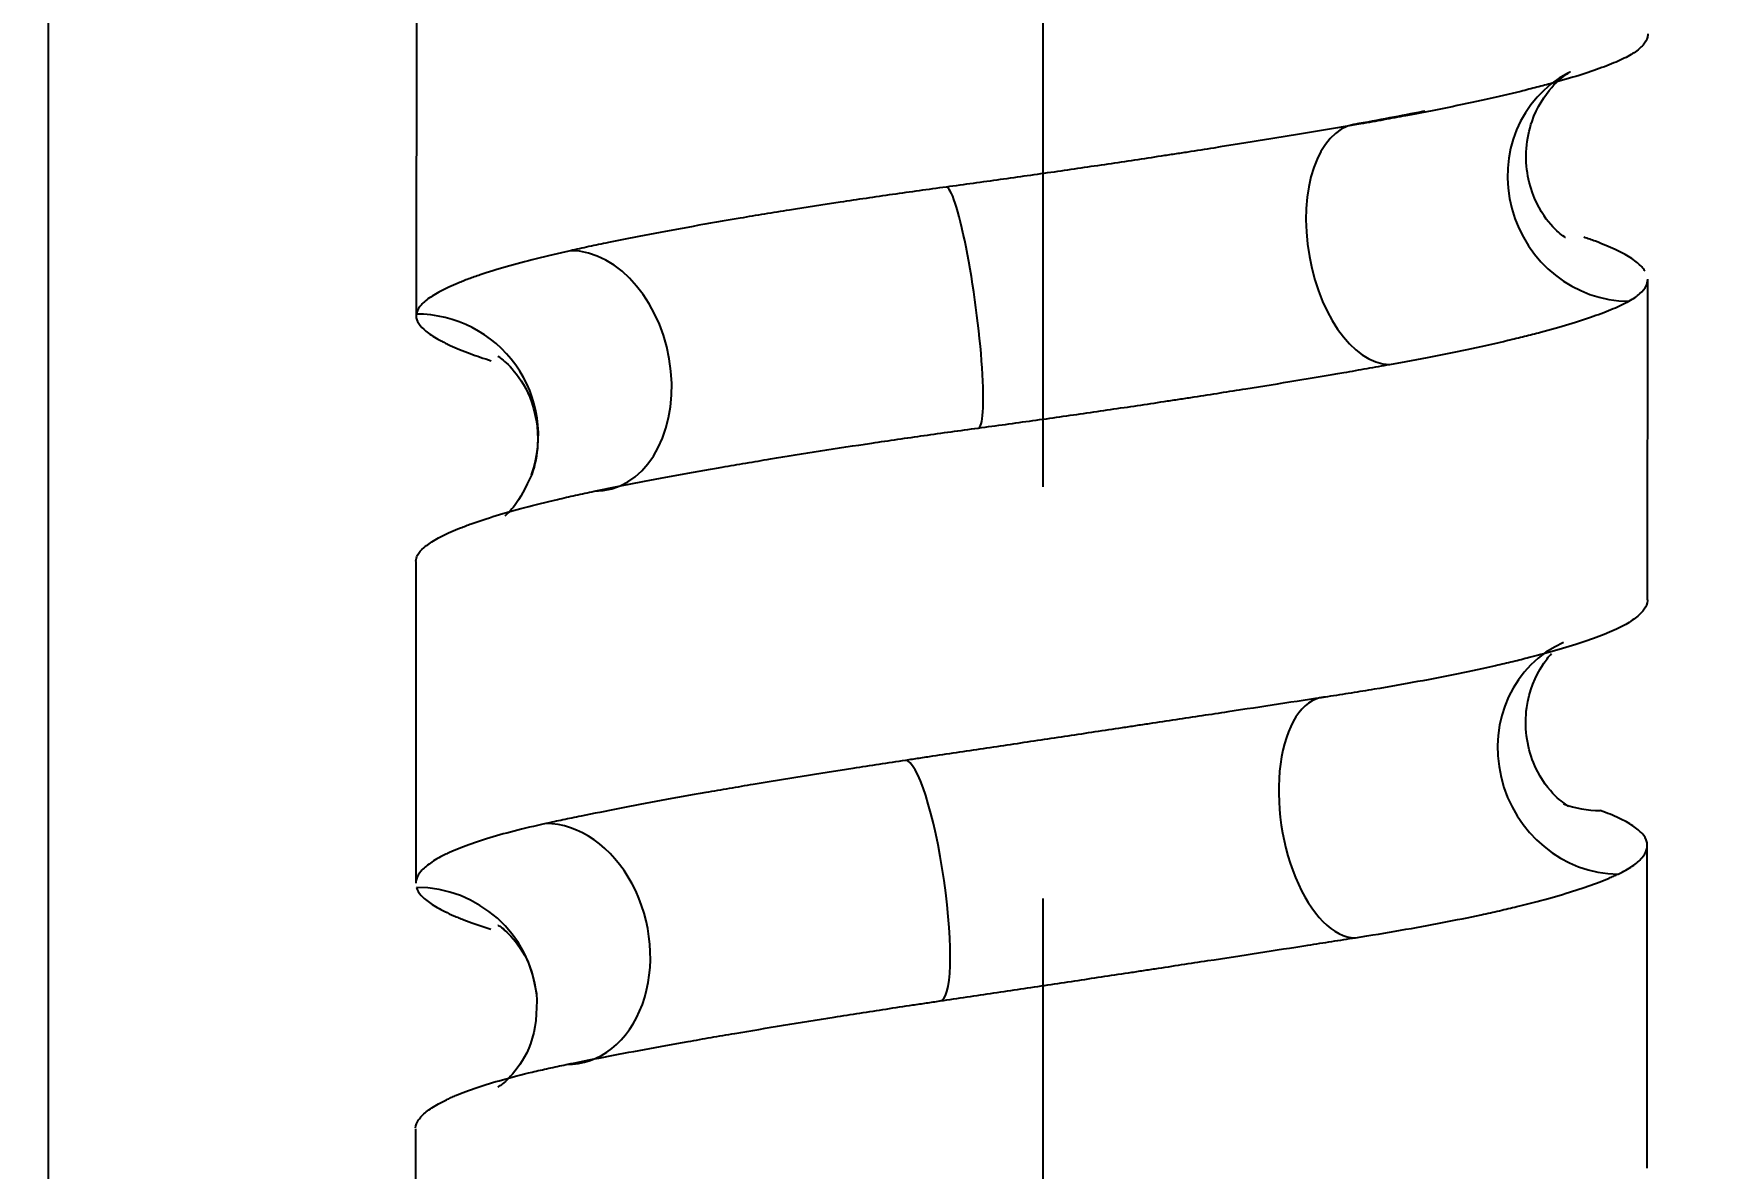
# Model space of a CAD drawing. Header units: millimetres. Extents: x 6110 to 6704, y -2661 to -1821.
# Drawn here: x 6334.89 to 6340.09, y -2292.69 to -2289.19 of the extents above; entities that cross this region are included whole.
import ezdxf

# ---------------------------------------------------------------- set-up
doc = ezdxf.new("R2010")
doc.units = ezdxf.units.MM
doc.header["$LTSCALE"] = 0.1
doc.linetypes.add('CENTERX2', pattern=[101.6, 63.5, -12.7, 12.7, -12.7])
doc.linetypes.add('HIDDEN2', pattern=[4.7625, 3.175, -1.5875])
doc.layers.add('1', color=4, linetype='HIDDEN2', lineweight=13)
doc.layers.add('DIM', color=3, linetype='Continuous', lineweight=9)
doc.layers.add('CENTER', color=1, linetype='CENTERX2')
doc.styles.get("Standard").update_dxf_attribs({"font": 'arial.ttf'})
doc.dimstyles.new('ISO-25', dxfattribs={"dimtxt": 2.5, "dimasz": 2.5, "dimexe": 1.25, "dimexo": 0.625, "dimtad": 1, "dimlfac": 5, "dimtxsty": 'Standard', "dimcen": 2.5, "dimadec": 0, "dimazin": 0, "dimtfac": 1, "dimtmove": 0, "dimatfit": 3, "dimfxl": 0, "dimarcsym": 0})

# ---------------------------------------------------------------- blocks, each defined once
blk = doc.blocks.new('*D85')
at = {"layer": 'Defpoints', "color": 0}
for p in [(6324.4599, -2027.3782), (6392.6916, -2027.3782), (6311.704, -2532.5418)]:
    blk.add_point(p, dxfattribs=at)
at = {"layer": 'DIM', "color": 0, "lineweight": -2}
for p, q in [((6325.0849, -2027.3782), (6393.9416, -2027.3782)), ((6392.6916, -2527.5418), (6392.6916, -2032.3782)), ((6312.329, -2532.5418), (6393.9416, -2532.5418))]:
    blk.add_line(p, q, dxfattribs=at)
at = {"layer": 'DIM', "color": 0}
for points in [[(6391.8583, -2032.3782), (6393.5249, -2032.3782), (6392.6916, -2027.3782)], [(6391.8583, -2527.5418), (6393.5249, -2527.5418), (6392.6916, -2532.5418)]]:
    blk.add_solid(points, dxfattribs=at)
at = {"layer": 'DIM', "color": 0, "insert": (6389.0618, -2279.96), "char_height": 5, "attachment_point": 5, "rotation": 90}
blk.add_mtext('2020,7', dxfattribs=at)
blk = doc.blocks.new('*D93')
at = {"layer": 'Defpoints', "color": 0}
for p in [(6325.0849, -2027.3782), (6402.037, -2595.9805), (6423.8203, -2595.9805)]:
    blk.add_point(p, dxfattribs=at)
at = {"layer": 'DIM', "color": 0, "lineweight": -2}
for p, q in [((6325.7099, -2027.3782), (6425.0703, -2027.3782)), ((6423.8203, -2032.3782), (6423.8203, -2590.9805)), ((6402.662, -2595.9805), (6425.0703, -2595.9805))]:
    blk.add_line(p, q, dxfattribs=at)
at = {"layer": 'DIM', "color": 0}
for points in [[(6422.9869, -2032.3782), (6424.6536, -2032.3782), (6423.8203, -2027.3782)], [(6422.9869, -2590.9805), (6424.6536, -2590.9805), (6423.8203, -2595.9805)]]:
    blk.add_solid(points, dxfattribs=at)
at = {"layer": 'DIM', "color": 0, "insert": (6420.1905, -2311.6794), "char_height": 5, "attachment_point": 5, "rotation": 90}
blk.add_mtext('2274,4', dxfattribs=at)

msp = doc.modelspace()

# ---------------------------------------------------------------- hatches: boundary and pattern name
at = {"layer": 'DIM'}
h = msp.add_hatch(dxfattribs=at)
h.set_pattern_fill('ANSI31', color=2)
edge = h.paths.add_edge_path()
edge.add_line((6619.6172, -2595.9805), (6619.6172, -1962.2056))
edge.add_line((6634.6172, -1966.1101), (6619.6172, -1966.1101))
edge.add_line((6634.6172, -2610.9805), (6634.6172, -1966.1101))
edge.add_line((6634.6172, -2610.9805), (6184.4567, -2610.9805))
edge.add_line((6619.6172, -2595.9805), (6184.4567, -2595.9805))
edge.add_line((6184.4567, -2610.9805), (6184.4567, -2595.9805))

# ---------------------------------------------------------------- linework, layer by layer
at = {"layer": '1', "color": 7, "linetype": 'Continuous', "lineweight": -3}
for p, q in [((6334.9393, -2226.5104), (6334.9393, -2393.225)), ((6336.0758, -2289.0669), (6336.0751, -2290.058)), ((6339.8745, -2290.9336), (6339.8752, -2289.9453)), ((6336.0746, -2290.8157), (6336.0739, -2291.808)), ((6339.8733, -2292.6874), (6339.874, -2291.6919)), ((6336.0734, -2292.5662), (6336.0727, -2293.5588))]:
    msp.add_line(p, q, dxfattribs=at)
for centre, major_axis, ratio, start_param, end_param in [((6339.8039, -2289.641), (0.1666, -0.336), 0.954102, 3.168336, 5.840899), ((6339.0348, -2289.8368), (0.0649, -0.3693), 0.552009, 3.045805, 6.184799), ((6337.7599, -2290.0323), (0.05, -0.3716), 0.112446, 6.267939, 9.409544), ((6336.5875, -2290.228), (0.0784, -0.3667), 0.722554, 6.130721, 9.269419), ((6336.0777, -2290.4242), (0.3543, -0.1228), 0.990006, 6.278335, 8.190352), ((6339.7664, -2291.4088), (0.1514, -0.3431), 0.933519, 3.141806, 5.890541), ((6338.9303, -2291.6046), (0.0574, -0.3706), 0.498891, 3.064156, 6.205776), ((6337.6381, -2291.8001), (0.055, -0.3709), 0.17479, 6.258547, 9.397249), ((6339.7469, -2291.2124), (0.1317, 0.3511), 0.925042, 3.141507, 3.475139), ((6336.5064, -2291.9958), (0.0775, -0.3669), 0.765785, 6.122194, 9.264127), ((6336.0742, -2292.192), (0.3725, 0.0435), 0.989278, 6.273498, 7.73436)]:
    msp.add_ellipse(centre, major_axis=major_axis, ratio=ratio, start_param=start_param, end_param=end_param, dxfattribs=at)
for points, knots in [([(6339.8757, -2289.1878), (6339.8757, -2289.1913), (6339.8753, -2289.1949), (6339.8724, -2289.2065), (6339.8635, -2289.2227), (6339.845, -2289.2385), (6339.8274, -2289.2502), (6339.8209, -2289.254), (6339.8067, -2289.2617), (6339.799, -2289.2655), (6339.7907, -2289.2693)], [0, 0, 0, 0, 0.124792, 0.124792, 0.416528, 0.708264, 0.708264, 0.854132, 0.854132, 1, 1, 1, 1]), ([(6339.7907, -2289.2693), (6339.774, -2289.2769), (6339.7549, -2289.2846), (6339.7125, -2289.3002), (6339.6656, -2289.3161), (6339.61, -2289.3323), (6339.565, -2289.3447), (6339.5495, -2289.3488), (6339.5253, -2289.3551), (6339.5171, -2289.3571), (6339.5005, -2289.3613), (6339.492, -2289.3634), (6339.4491, -2289.374), (6339.413, -2289.3824), (6339.3375, -2289.3991), (6339.2586, -2289.4159), (6339.1729, -2289.4325), (6339.1061, -2289.445), (6339.0834, -2289.4492), (6339.0487, -2289.4554), (6339.037, -2289.4575), (6339.0134, -2289.4616), (6339.0016, -2289.4637), (6338.9896, -2289.4658)], [0, 0, 0, 0, 0.125, 0.125, 0.25, 0.375, 0.375, 0.4375, 0.4375, 0.46875, 0.46875, 0.5, 0.5, 0.625, 0.625, 0.75, 0.875, 0.875, 0.9375, 0.9375, 0.96875, 0.96875, 1, 1, 1, 1]), ([(6339.6218, -2289.8165), (6339.6221, -2289.8167), (6339.6119, -2289.812), (6339.5526, -2289.7574), (6339.491, -2289.625), (6339.5045, -2289.4586), (6339.5779, -2289.3466), (6339.6276, -2289.3106), (6339.6365, -2289.304), (6339.6373, -2289.305)], [0, 0, 0, 0, 0.134556, 0.275363, 0.432255, 0.6149, 0.767664, 0.89717, 1, 1, 1, 1]), ([(6339.1877, -2289.4264), (6339.1851, -2289.4269), (6339.1176, -2289.4405), (6339.045, -2289.4542), (6338.9698, -2289.4675)], [0, 0, 0, 0, 0.038072, 1, 1, 1, 1]), ([(6338.9896, -2289.4658), (6338.9421, -2289.474), (6338.8935, -2289.4822), (6338.7946, -2289.4987), (6338.6938, -2289.5152), (6338.5894, -2289.5319), (6338.5096, -2289.5444), (6338.4828, -2289.5486), (6338.4422, -2289.5549), (6338.4286, -2289.557), (6338.4013, -2289.5612), (6338.3876, -2289.5633), (6338.319, -2289.5737), (6338.264, -2289.582), (6338.1539, -2289.5983), (6338.0435, -2289.6144), (6337.9328, -2289.63), (6337.8218, -2289.6455), (6337.7662, -2289.6531), (6337.7105, -2289.6607)], [0, 0, 0, 0, 0.125, 0.125, 0.25, 0.375, 0.375, 0.4375, 0.4375, 0.46875, 0.46875, 0.5, 0.5, 0.625, 0.625, 0.75, 0.875, 0.875, 1, 1, 1, 1]), ([(6337.7105, -2289.6607), (6337.6544, -2289.6682), (6337.5991, -2289.6759), (6337.4901, -2289.6915), (6337.3826, -2289.7073), (6337.2781, -2289.7235), (6337.201, -2289.7358), (6337.1754, -2289.74), (6337.1374, -2289.7462), (6337.1248, -2289.7483), (6337.0996, -2289.7525), (6337.0871, -2289.7546), (6337.0251, -2289.7651), (6336.9769, -2289.7735), (6336.8837, -2289.7903), (6336.7934, -2289.807), (6336.709, -2289.8237), (6336.648, -2289.8362), (6336.628, -2289.8404), (6336.5986, -2289.8466), (6336.5889, -2289.8487), (6336.5698, -2289.8528), (6336.5603, -2289.8549), (6336.551, -2289.857)], [0, 0, 0, 0, 0.125, 0.125, 0.25, 0.375, 0.375, 0.4375, 0.4375, 0.46875, 0.46875, 0.5, 0.5, 0.625, 0.625, 0.75, 0.875, 0.875, 0.9375, 0.9375, 0.96875, 0.96875, 1, 1, 1, 1]), ([(6339.8672, -2289.9203), (6339.8663, -2289.9189), (6339.8654, -2289.9176), (6339.8585, -2289.9078), (6339.8501, -2289.8994), (6339.8285, -2289.8825), (6339.8021, -2289.8657), (6339.7663, -2289.849), (6339.7358, -2289.8364), (6339.7251, -2289.8322), (6339.708, -2289.826), (6339.7022, -2289.8239), (6339.6902, -2289.8197), (6339.6841, -2289.8176), (6339.6778, -2289.8155)], [0, 0, 0, 0, 0.038519, 0.038519, 0.278889, 0.278889, 0.519259, 0.75963, 0.75963, 0.879815, 0.879815, 0.939907, 0.939907, 1, 1, 1, 1]), ([(6336.551, -2289.857), (6336.5138, -2289.8652), (6336.4787, -2289.8734), (6336.4127, -2289.89), (6336.3509, -2289.9065), (6336.2974, -2289.9232), (6336.2603, -2289.9358), (6336.2426, -2289.9421), (6336.226, -2289.9484), (6336.2153, -2289.9526), (6336.21, -2289.9547), (6336.1845, -2289.9651), (6336.1666, -2289.9734), (6336.1356, -2289.9898), (6336.1092, -2290.006), (6336.0924, -2290.0217), (6336.0803, -2290.0373), (6336.0767, -2290.0449), (6336.0755, -2290.0525)], [0, 0, 0, 0, 0.125, 0.125, 0.25, 0.375, 0.375, 0.4375, 0.46875, 0.46875, 0.5, 0.5, 0.625, 0.625, 0.75, 0.875, 0.875, 1, 1, 1, 1]), ([(6339.8172, -2290.0126), (6339.8311, -2290.0051), (6339.8424, -2289.9973), (6339.8601, -2289.9817), (6339.8717, -2289.9673), (6339.8752, -2289.9526), (6339.8752, -2289.946)], [0, 0, 0, 0, 0.355605, 0.355605, 0.71121, 1, 1, 1, 1]), ([(6339.0794, -2290.2079), (6339.1251, -2290.1997), (6339.169, -2290.1915), (6339.2534, -2290.175), (6339.3343, -2290.1584), (6339.4083, -2290.1418), (6339.4612, -2290.1293), (6339.487, -2290.123), (6339.5118, -2290.1167), (6339.5281, -2290.1125), (6339.5362, -2290.1104), (6339.5757, -2290.1), (6339.605, -2290.0917), (6339.6594, -2290.0754), (6339.7093, -2290.0592), (6339.7505, -2290.0435), (6339.7781, -2290.0318), (6339.7867, -2290.0279), (6339.8028, -2290.0202), (6339.8103, -2290.0164), (6339.8172, -2290.0126)], [0, 0, 0, 0, 0.125, 0.125, 0.25, 0.375, 0.375, 0.4375, 0.46875, 0.46875, 0.5, 0.5, 0.625, 0.625, 0.75, 0.875, 0.875, 0.9375, 0.9375, 1, 1, 1, 1]), ([(6336.0755, -2290.0525), (6336.0743, -2290.0601), (6336.0757, -2290.0678), (6336.0834, -2290.0835), (6336.0959, -2290.0994), (6336.1181, -2290.1157), (6336.1384, -2290.1281), (6336.1458, -2290.1322), (6336.1579, -2290.1385), (6336.162, -2290.1406), (6336.1707, -2290.1449), (6336.1751, -2290.147), (6336.1982, -2290.1575), (6336.2189, -2290.166), (6336.2618, -2290.1818), (6336.2835, -2290.1891), (6336.3068, -2290.1965)], [0, 0, 0, 0, 0.170202, 0.170202, 0.340404, 0.510605, 0.510605, 0.595706, 0.595706, 0.638257, 0.638257, 0.680807, 0.680807, 0.851009, 0.851009, 1, 1, 1, 1]), ([(6336.3273, -2290.1828), (6336.3274, -2290.1829), (6336.3324, -2290.186), (6336.3677, -2290.2116), (6336.4348, -2290.3058), (6336.4586, -2290.4379), (6336.4421, -2290.5165), (6336.432, -2290.547)], [0, 0, 0, 0, 0.120736, 0.347896, 0.577691, 0.840178, 1, 1, 1, 1]), ([(6337.8093, -2290.404), (6337.8657, -2290.3965), (6337.9218, -2290.3888), (6338.0338, -2290.3732), (6338.1453, -2290.3574), (6338.2559, -2290.3412), (6338.3386, -2290.3289), (6338.366, -2290.3247), (6338.4072, -2290.3185), (6338.4209, -2290.3164), (6338.4483, -2290.3122), (6338.462, -2290.3101), (6338.53, -2290.2996), (6338.5833, -2290.2912), (6338.688, -2290.2745), (6338.7907, -2290.2578), (6338.8893, -2290.2411), (6338.9618, -2290.2286), (6338.9857, -2290.2245), (6339.0212, -2290.2182), (6339.033, -2290.2162), (6339.0563, -2290.212), (6339.0679, -2290.2099), (6339.0794, -2290.2079)], [0, 0, 0, 0, 0.125, 0.125, 0.25, 0.375, 0.375, 0.4375, 0.4375, 0.46875, 0.46875, 0.5, 0.5, 0.625, 0.625, 0.75, 0.875, 0.875, 0.9375, 0.9375, 0.96875, 0.96875, 1, 1, 1, 1]), ([(6336.6248, -2290.5991), (6336.6644, -2290.5909), (6336.7054, -2290.5826), (6336.7903, -2290.5661), (6336.8781, -2290.5495), (6336.9715, -2290.5329), (6337.0436, -2290.5203), (6337.0803, -2290.5141), (6337.1177, -2290.5078), (6337.1428, -2290.5036), (6337.1555, -2290.5015), (6337.219, -2290.491), (6337.2705, -2290.4828), (6337.3747, -2290.4664), (6337.4803, -2290.4503), (6337.5884, -2290.4347), (6337.6978, -2290.4192), (6337.7532, -2290.4116), (6337.8093, -2290.404)], [0, 0, 0, 0, 0.125, 0.125, 0.25, 0.375, 0.375, 0.4375, 0.46875, 0.46875, 0.5, 0.5, 0.625, 0.625, 0.75, 0.875, 0.875, 1, 1, 1, 1]), ([(6336.432, -2290.547), (6336.4128, -2290.5885), (6336.3857, -2290.6404), (6336.3571, -2290.668), (6336.3484, -2290.6755)], [0, 0, 0, 0, 0.628543, 1, 1, 1, 1]), ([(6336.0797, -2290.7958), (6336.0838, -2290.7882), (6336.0904, -2290.7805), (6336.1085, -2290.7649), (6336.1313, -2290.749), (6336.1637, -2290.7327), (6336.1915, -2290.7204), (6336.2014, -2290.7162), (6336.2172, -2290.7099), (6336.2226, -2290.7078), (6336.2337, -2290.7036), (6336.2394, -2290.7015), (6336.2686, -2290.691), (6336.2941, -2290.6826), (6336.3491, -2290.6658), (6336.4083, -2290.649), (6336.4756, -2290.6323), (6336.5292, -2290.6198), (6336.5476, -2290.6157), (6336.576, -2290.6094), (6336.5856, -2290.6073), (6336.605, -2290.6032), (6336.6148, -2290.6011), (6336.6248, -2290.5991)], [0, 0, 0, 0, 0.125, 0.125, 0.25, 0.375, 0.375, 0.4375, 0.4375, 0.46875, 0.46875, 0.5, 0.5, 0.625, 0.625, 0.75, 0.875, 0.875, 0.9375, 0.9375, 0.96875, 0.96875, 1, 1, 1, 1]), ([(6339.8745, -2290.9336), (6339.8745, -2290.9348), (6339.8745, -2290.9361), (6339.8736, -2290.9457), (6339.8704, -2290.9541), (6339.8591, -2290.9709), (6339.8429, -2290.9877), (6339.8171, -2291.0044), (6339.794, -2291.0169), (6339.7857, -2291.0211), (6339.7723, -2291.0274), (6339.7677, -2291.0294), (6339.7582, -2291.0336), (6339.7532, -2291.0357), (6339.7482, -2291.0377)], [0, 0, 0, 0, 0.035095, 0.035095, 0.276321, 0.276321, 0.517548, 0.758774, 0.758774, 0.879387, 0.879387, 0.939693, 0.939693, 1, 1, 1, 1]), ([(6339.7482, -2291.0377), (6339.728, -2291.0459), (6339.7057, -2291.0542), (6339.657, -2291.0707), (6339.604, -2291.0873), (6339.5427, -2291.1039), (6339.4936, -2291.1164), (6339.4683, -2291.1227), (6339.4417, -2291.129), (6339.4238, -2291.1332), (6339.4146, -2291.1353), (6339.3686, -2291.1457), (6339.3301, -2291.154), (6339.25, -2291.1703), (6339.1668, -2291.1864), (6339.0773, -2291.2022), (6339.0079, -2291.2138), (6338.9843, -2291.2177), (6338.9364, -2291.2253), (6338.912, -2291.2291), (6338.8874, -2291.2329)], [0, 0, 0, 0, 0.125, 0.125, 0.25, 0.375, 0.375, 0.4375, 0.46875, 0.46875, 0.5, 0.5, 0.625, 0.625, 0.75, 0.875, 0.875, 0.9375, 0.9375, 1, 1, 1, 1]), ([(6339.6308, -2291.5719), (6339.6307, -2291.5713), (6339.6248, -2291.5658), (6339.586, -2291.5418), (6339.5092, -2291.4358), (6339.4865, -2291.2685), (6339.5378, -2291.149), (6339.5699, -2291.1091), (6339.5786, -2291.0995)], [0, 0, 0, 0, 0.092121, 0.277162, 0.467936, 0.703615, 0.913765, 1, 1, 1, 1]), ([(6338.8874, -2291.2329), (6338.8377, -2291.2405), (6338.7872, -2291.2481), (6338.6847, -2291.2637), (6338.5805, -2291.2795), (6338.4733, -2291.2957), (6338.3916, -2291.3081), (6338.3642, -2291.3122), (6338.3228, -2291.3184), (6338.3089, -2291.3205), (6338.2811, -2291.3247), (6338.2671, -2291.3268), (6338.1974, -2291.3373), (6338.1417, -2291.3457), (6338.0302, -2291.3625), (6337.9188, -2291.3792), (6337.8074, -2291.3958), (6337.7239, -2291.4083), (6337.6961, -2291.4125), (6337.6544, -2291.4187), (6337.6404, -2291.4208), (6337.6127, -2291.4249), (6337.5988, -2291.427), (6337.585, -2291.4291)], [0, 0, 0, 0, 0.125, 0.125, 0.25, 0.375, 0.375, 0.4375, 0.4375, 0.46875, 0.46875, 0.5, 0.5, 0.625, 0.625, 0.75, 0.875, 0.875, 0.9375, 0.9375, 0.96875, 0.96875, 1, 1, 1, 1]), ([(6337.585, -2291.4291), (6337.53, -2291.4373), (6337.4759, -2291.4455), (6337.3696, -2291.462), (6337.2651, -2291.4785), (6337.1642, -2291.4951), (6337.0899, -2291.5076), (6337.0653, -2291.5118), (6337.0288, -2291.5181), (6337.0167, -2291.5202), (6336.9926, -2291.5244), (6336.9806, -2291.5265), (6336.9212, -2291.5369), (6336.8752, -2291.5452), (6336.7866, -2291.5615), (6336.7011, -2291.5776), (6336.6219, -2291.5934), (6336.5649, -2291.605), (6336.5463, -2291.6089), (6336.51, -2291.6166), (6336.4922, -2291.6204), (6336.4749, -2291.6242)], [0, 0, 0, 0, 0.125, 0.125, 0.25, 0.375, 0.375, 0.4375, 0.4375, 0.46875, 0.46875, 0.5, 0.5, 0.625, 0.625, 0.75, 0.875, 0.875, 0.9375, 0.9375, 1, 1, 1, 1]), ([(6339.7837, -2291.7798), (6339.8008, -2291.7716), (6339.8155, -2291.7634), (6339.8398, -2291.7468), (6339.8594, -2291.7303), (6339.8694, -2291.7136), (6339.8732, -2291.701), (6339.8739, -2291.6968), (6339.874, -2291.6905), (6339.8739, -2291.6884), (6339.8733, -2291.6842), (6339.8729, -2291.6821), (6339.87, -2291.6716), (6339.8652, -2291.6634), (6339.8508, -2291.647), (6339.8317, -2291.6308), (6339.803, -2291.615), (6339.7779, -2291.6033), (6339.7689, -2291.5994), (6339.7498, -2291.5917), (6339.7396, -2291.5878), (6339.7288, -2291.5841)], [0, 0, 0, 0, 0.125, 0.125, 0.25, 0.375, 0.375, 0.4375, 0.4375, 0.46875, 0.46875, 0.5, 0.5, 0.625, 0.625, 0.75, 0.875, 0.875, 0.9375, 0.9375, 1, 1, 1, 1]), ([(6336.4749, -2291.6242), (6336.4401, -2291.6317), (6336.4075, -2291.6395), (6336.3468, -2291.6551), (6336.2904, -2291.6709), (6336.2428, -2291.6872), (6336.2103, -2291.6996), (6336.2001, -2291.7038), (6336.1855, -2291.71), (6336.1808, -2291.7121), (6336.1716, -2291.7163), (6336.1672, -2291.7184), (6336.1459, -2291.729), (6336.1313, -2291.7374), (6336.1071, -2291.7542), (6336.0877, -2291.771), (6336.0781, -2291.7877), (6336.0745, -2291.8001), (6336.0739, -2291.8042), (6336.0739, -2291.8084)], [0, 0, 0, 0, 0.133435, 0.133435, 0.266871, 0.400306, 0.400306, 0.467024, 0.467024, 0.500382, 0.500382, 0.533741, 0.533741, 0.667177, 0.667177, 0.800612, 0.934047, 0.934047, 1, 1, 1, 1]), ([(6338.9732, -2291.9763), (6339.0214, -2291.9687), (6339.0678, -2291.961), (6339.1574, -2291.9454), (6339.2437, -2291.9296), (6339.3235, -2291.9134), (6339.3808, -2291.901), (6339.4089, -2291.8948), (6339.436, -2291.8886), (6339.4539, -2291.8844), (6339.4627, -2291.8823), (6339.5061, -2291.8717), (6339.5385, -2291.8633), (6339.5992, -2291.8466), (6339.6556, -2291.8298), (6339.7034, -2291.8131), (6339.736, -2291.8006), (6339.7464, -2291.7964), (6339.761, -2291.7902), (6339.7658, -2291.7881), (6339.775, -2291.784), (6339.7794, -2291.7819), (6339.7837, -2291.7798)], [0, 0, 0, 0, 0.125, 0.125, 0.25, 0.375, 0.375, 0.4375, 0.46875, 0.46875, 0.5, 0.5, 0.625, 0.625, 0.75, 0.875, 0.875, 0.9375, 0.9375, 0.96875, 0.96875, 1, 1, 1, 1]), ([(6336.0759, -2291.821), (6336.0785, -2291.8292), (6336.0835, -2291.8375), (6336.0984, -2291.854), (6336.118, -2291.8706), (6336.147, -2291.8874), (6336.1724, -2291.8999), (6336.1814, -2291.9041), (6336.1959, -2291.9105), (6336.2009, -2291.9126), (6336.2111, -2291.9168), (6336.2164, -2291.9189), (6336.2435, -2291.9294), (6336.2673, -2291.9377), (6336.2973, -2291.9472), (6336.3015, -2291.9485), (6336.3057, -2291.9498)], [0, 0, 0, 0, 0.19385, 0.19385, 0.3877, 0.58155, 0.58155, 0.678475, 0.678475, 0.726938, 0.726938, 0.7754, 0.7754, 0.96925, 0.96925, 1, 1, 1, 1]), ([(6336.3273, -2291.9373), (6336.3273, -2291.9373), (6336.3296, -2291.9388), (6336.3545, -2291.9537), (6336.4195, -2292.0329), (6336.4392, -2292.1079), (6336.4467, -2292.1485)], [0, 0, 0, 0, 0.081704, 0.410225, 0.727734, 1, 1, 1, 1]), ([(6337.6915, -2292.1712), (6337.7471, -2292.163), (6337.8026, -2292.1548), (6337.9134, -2292.1383), (6338.0242, -2292.1218), (6338.1348, -2292.1051), (6338.2176, -2292.0926), (6338.2452, -2292.0885), (6338.2866, -2292.0822), (6338.3003, -2292.0801), (6338.3279, -2292.0759), (6338.3417, -2292.0738), (6338.4103, -2292.0634), (6338.4644, -2292.0551), (6338.5707, -2292.0388), (6338.6754, -2292.0227), (6338.7767, -2292.007), (6338.8514, -2291.9953), (6338.8761, -2291.9915), (6338.925, -2291.9838), (6338.9493, -2291.98), (6338.9732, -2291.9763)], [0, 0, 0, 0, 0.125, 0.125, 0.25, 0.375, 0.375, 0.4375, 0.4375, 0.46875, 0.46875, 0.5, 0.5, 0.625, 0.625, 0.75, 0.875, 0.875, 0.9375, 0.9375, 1, 1, 1, 1]), ([(6336.4467, -2292.1485), (6336.4486, -2292.2083), (6336.4403, -2292.3026), (6336.3717, -2292.4042), (6336.3331, -2292.4336), (6336.3269, -2292.4372), (6336.3269, -2292.4372)], [0, 0, 0, 0, 0.317716, 0.591664, 0.831026, 1, 1, 1, 1]), ([(6336.5379, -2292.3675), (6336.575, -2292.3599), (6336.6137, -2292.3522), (6336.6942, -2292.3366), (6336.7778, -2292.3208), (6336.8677, -2292.3046), (6336.9374, -2292.2922), (6336.9728, -2292.286), (6337.0091, -2292.2798), (6337.0336, -2292.2756), (6337.0459, -2292.2735), (6337.1076, -2292.263), (6337.1579, -2292.2546), (6337.2601, -2292.2378), (6337.364, -2292.2211), (6337.4712, -2292.2044), (6337.5529, -2292.1919), (6337.5804, -2292.1878), (6337.6219, -2292.1815), (6337.6358, -2292.1795), (6337.6636, -2292.1753), (6337.6776, -2292.1733), (6337.6915, -2292.1712)], [0, 0, 0, 0, 0.125, 0.125, 0.25, 0.375, 0.375, 0.4375, 0.46875, 0.46875, 0.5, 0.5, 0.625, 0.625, 0.75, 0.875, 0.875, 0.9375, 0.9375, 0.96875, 0.96875, 1, 1, 1, 1]), ([(6336.0735, -2292.563), (6336.0742, -2292.5548), (6336.0773, -2292.5465), (6336.0883, -2292.53), (6336.1041, -2292.5134), (6336.1294, -2292.4967), (6336.152, -2292.4842), (6336.1602, -2292.48), (6336.1733, -2292.4737), (6336.1778, -2292.4716), (6336.1872, -2292.4674), (6336.192, -2292.4653), (6336.2169, -2292.4548), (6336.2389, -2292.4465), (6336.2873, -2292.4302), (6336.3399, -2292.414), (6336.4009, -2292.3983), (6336.4498, -2292.3866), (6336.4667, -2292.3828), (6336.5015, -2292.3751), (6336.5195, -2292.3713), (6336.5379, -2292.3675)], [0, 0, 0, 0, 0.125, 0.125, 0.25, 0.375, 0.375, 0.4375, 0.4375, 0.46875, 0.46875, 0.5, 0.5, 0.625, 0.625, 0.75, 0.875, 0.875, 0.9375, 0.9375, 1, 1, 1, 1])]:
    msp.add_open_spline(points, degree=3, knots=knots, dxfattribs=at)
msp.add_open_spline([(6336.0746, -2290.8145), (6336.0746, -2290.8082), (6336.0763, -2290.802), (6336.0797, -2290.7958)], degree=3, dxfattribs=at)
at = {"layer": 'CENTER'}
msp.add_line((6338.0093, -2152.1552), (6338.0093, -2433.1083), dxfattribs=at)

# ---------------------------------------------------------------- dimensions: what is measured, and where the dimension line sits
at = {"layer": 'DIM'}
for base, p1, p2, picture, middle in [((6392.6916, -2027.3782), (6311.704, -2532.5418), (6324.4599, -2027.3782), '*D85', (6389.0618, -2279.96)), ((6423.8203, -2595.9805), (6325.0849, -2027.3782), (6402.037, -2595.9805), '*D93', (6420.1905, -2311.6794))]:
    dim = msp.add_linear_dim(base=base, p1=p1, p2=p2, angle=90, dimstyle='ISO-25', override={"dimtxt": 5, "dimasz": 5, "dimdec": 1, "dimlfac": 4, "dimadec": 1, "dimtdec": 1, "dimfxl": 1.25, "dimtfill": 1}, dxfattribs=at)
    dim.commit()
    dim.dimension.update_dxf_attribs({"geometry": picture, "text_midpoint": middle})

doc.saveas('drawing.dxf')
